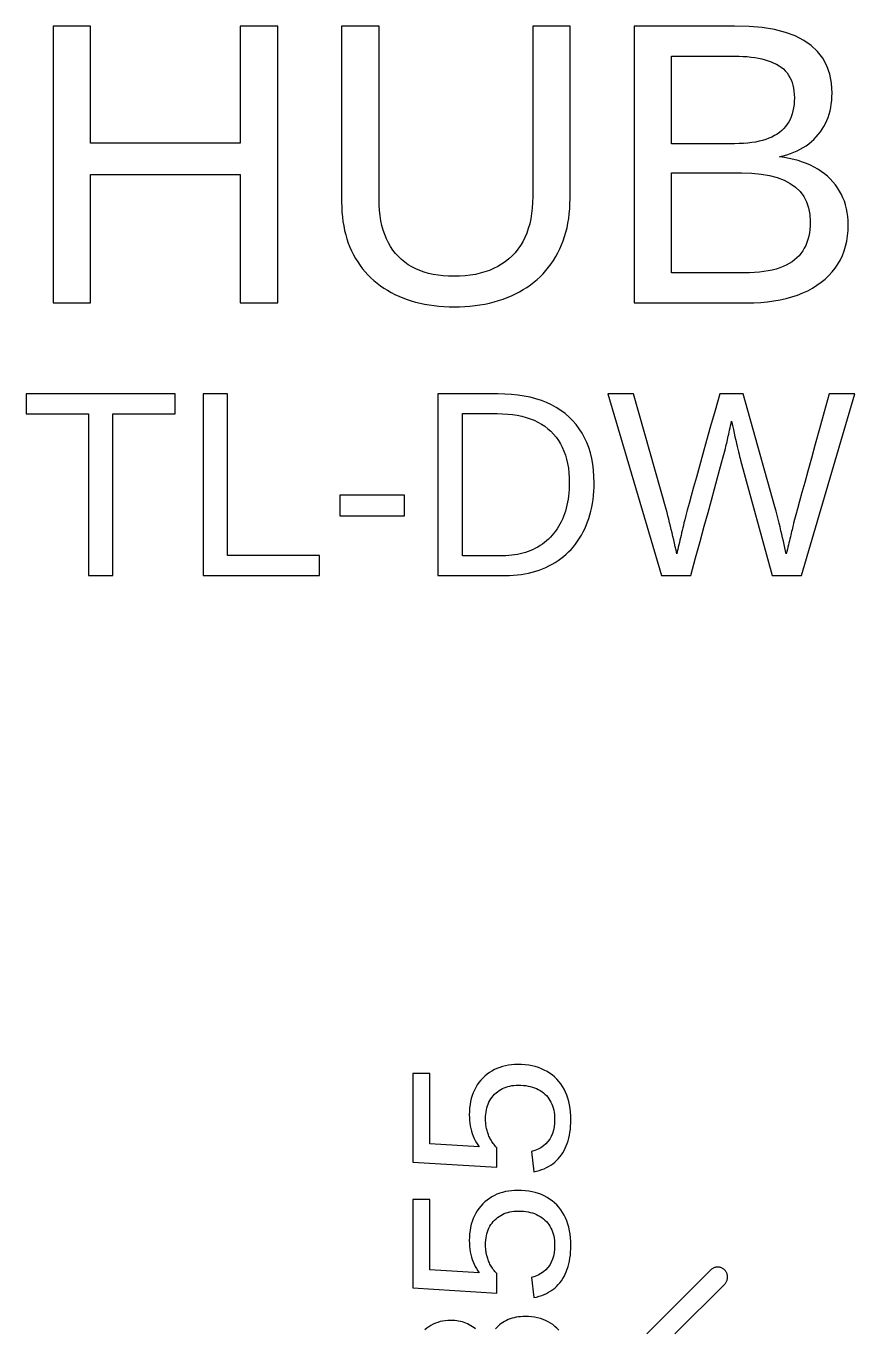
# Model space of a CAD drawing. Extents: x -27 to 133, y -77 to 15.
# Drawn here: x -13.93 to -4.78, y 0.13 to 14.53 of the extents above; entities that cross this region are included whole.
import ezdxf

# ---------------------------------------------------------------- set-up
doc = ezdxf.new("R2010")
doc.units = 0
doc.layers.get('0').update_dxf_attribs({"linetype": 'CONTINUOUS'})

msp = doc.modelspace()

# ---------------------------------------------------------------- linework, layer by layer
for points in [[(-13.221, 12.8872), (-11.5674, 12.8872), (-11.5674, 11.4701), (-11.153, 11.4701), (-11.153, 14.5277), (-11.5674, 14.5277), (-11.5674, 13.2344), (-13.221, 13.2344), (-13.221, 14.5277), (-13.6354, 14.5277), (-13.6354, 11.4701), (-13.221, 11.4701)], [(-9.14461, 11.4276), (-9.08635, 11.4301), (-9.02931, 11.4343), (-8.97349, 11.4402), (-8.91889, 11.4478), (-8.86551, 11.457), (-8.81334, 11.468), (-8.7624, 11.4806), (-8.71268, 11.4949), (-8.66417, 11.5108), (-8.61689, 11.5285), (-8.57083, 11.5478), (-8.52598, 11.5689), (-8.48252, 11.5915), (-8.44059, 11.6156), (-8.4002, 11.6412), (-8.36136, 11.6684), (-8.32406, 11.697), (-8.28829, 11.7271), (-8.25407, 11.7587), (-8.2214, 11.7919), (-8.19026, 11.8265), (-8.16066, 11.8627), (-8.13261, 11.9003), (-8.10609, 11.9394), (-8.08112, 11.9801), (-8.05785, 12.0221), (-8.03644, 12.0653), (-8.01689, 12.1097), (-7.99921, 12.1553), (-7.98338, 12.2022), (-7.96942, 12.2502), (-7.95732, 12.2995), (-7.94708, 12.3499), (-7.9387, 12.4016), (-7.93219, 12.4544), (-7.92753, 12.5085), (-7.92474, 12.5638), (-7.92381, 12.6203), (-7.92381, 14.5277), (-8.3361, 14.5277), (-8.3361, 12.6441), (-8.33745, 12.5789), (-8.34151, 12.5162), (-8.34829, 12.4559), (-8.35777, 12.398), (-8.36996, 12.3426), (-8.38486, 12.2897), (-8.40247, 12.2392), (-8.42279, 12.1911), (-8.44582, 12.1455), (-8.47156, 12.1024), (-8.5, 12.0617), (-8.53116, 12.0235), (-8.56502, 11.9877), (-8.60133, 11.9545), (-8.6398, 11.9239), (-8.68045, 11.896), (-8.72327, 11.8707), (-8.76825, 11.8482), (-8.81541, 11.8282), (-8.86473, 11.8109), (-8.91623, 11.7963), (-8.9699, 11.7844), (-9.02574, 11.7751), (-9.08374, 11.7684), (-9.14392, 11.7644), (-9.20627, 11.7631), (-9.26692, 11.7644), (-9.32532, 11.7682), (-9.3815, 11.7747), (-9.43544, 11.7836), (-9.48715, 11.7952), (-9.53662, 11.8093), (-9.58386, 11.826), (-9.62887, 11.8453), (-9.67164, 11.8671), (-9.71217, 11.8915), (-9.75048, 11.9185), (-9.78655, 11.948), (-9.82038, 11.9801), (-9.85184, 12.0147), (-9.88078, 12.0516), (-9.9072, 12.091), (-9.93111, 12.1327), (-9.9525, 12.1769), (-9.97137, 12.2234), (-9.98773, 12.2723), (-10.0016, 12.3236), (-10.0129, 12.3773), (-10.0217, 12.4334), (-10.028, 12.4918), (-10.0318, 12.5527), (-10.033, 12.6159), (-10.033, 14.5277), (-10.4475, 14.5277), (-10.4475, 12.5812), (-10.4466, 12.5264), (-10.4439, 12.4727), (-10.4393, 12.4202), (-10.4329, 12.369), (-10.4247, 12.3189), (-10.4147, 12.2699), (-10.4028, 12.2222), (-10.3892, 12.1756), (-10.3737, 12.1302), (-10.3563, 12.0861), (-10.3372, 12.043), (-10.3162, 12.0012), (-10.2934, 11.9605), (-10.269, 11.9212), (-10.2431, 11.8834), (-10.2156, 11.847), (-10.1867, 11.812), (-10.1563, 11.7785), (-10.1244, 11.7465), (-10.091, 11.716), (-10.0562, 11.6869), (-10.0198, 11.6593), (-9.98194, 11.6331), (-9.9426, 11.6084), (-9.90177, 11.5852), (-9.85946, 11.5635), (-9.81582, 11.5432), (-9.77106, 11.5246), (-9.72517, 11.5076), (-9.67815, 11.4923), (-9.63, 11.4785), (-9.58071, 11.4664), (-9.5303, 11.4559), (-9.47876, 11.447), (-9.42609, 11.4397), (-9.37228, 11.434), (-9.31735, 11.43), (-9.26129, 11.4276), (-9.2041, 11.4268)], [(-5.89486, 11.4715), (-5.81752, 11.4755), (-5.74292, 11.4822), (-5.67108, 11.4916), (-5.60199, 11.5037), (-5.53564, 11.5184), (-5.47204, 11.5359), (-5.41119, 11.556), (-5.35309, 11.5788), (-5.29773, 11.6043), (-5.24513, 11.6325), (-5.19527, 11.6634), (-5.14816, 11.6969), (-5.10418, 11.7329), (-5.06373, 11.771), (-5.02679, 11.8112), (-4.99336, 11.8536), (-4.96346, 11.8981), (-4.93707, 11.9448), (-4.91421, 11.9937), (-4.89486, 12.0446), (-4.87902, 12.0977), (-4.86671, 12.153), (-4.85792, 12.2104), (-4.85264, 12.27), (-4.85088, 12.3316), (-4.85205, 12.3781), (-4.85555, 12.4233), (-4.8614, 12.4673), (-4.86958, 12.51), (-4.88009, 12.5514), (-4.89295, 12.5916), (-4.90814, 12.6306), (-4.92566, 12.6683), (-4.94553, 12.7048), (-4.96773, 12.7401), (-4.99227, 12.7741), (-5.01914, 12.8068), (-5.04835, 12.8383), (-5.07972, 12.8683), (-5.11307, 12.8963), (-5.14839, 12.9226), (-5.18569, 12.9469), (-5.22497, 12.9694), (-5.26622, 12.9901), (-5.30946, 13.0089), (-5.35466, 13.0258), (-5.40185, 13.0408), (-5.45101, 13.054), (-5.50215, 13.0654), (-5.55527, 13.0749), (-5.61037, 13.0825), (-5.56838, 13.0929), (-5.52788, 13.1047), (-5.48887, 13.118), (-5.45135, 13.1327), (-5.41532, 13.1488), (-5.38078, 13.1664), (-5.34773, 13.1855), (-5.31617, 13.2059), (-5.2861, 13.2278), (-5.25752, 13.2512), (-5.23042, 13.2759), (-5.20482, 13.3022), (-5.1807, 13.3298), (-5.15823, 13.3587), (-5.13756, 13.3886), (-5.11868, 13.4196), (-5.10161, 13.4515), (-5.08633, 13.4845), (-5.07284, 13.5186), (-5.06116, 13.5536), (-5.05127, 13.5897), (-5.04318, 13.6268), (-5.03689, 13.665), (-5.0324, 13.7041), (-5.0297, 13.7443), (-5.0288, 13.7855), (-5.03517, 13.8953), (-5.05428, 13.9963), (-5.08612, 14.0885), (-5.1307, 14.172), (-5.18802, 14.2466), (-5.25808, 14.3125), (-5.34087, 14.3696), (-5.4364, 14.4179), (-5.54467, 14.4574), (-5.66568, 14.4882), (-5.79942, 14.5101), (-5.9459, 14.5233), (-6.10512, 14.5277), (-7.21616, 14.5277), (-7.21616, 11.4701), (-5.97494, 11.4701)], [(-6.8017, 14.1957), (-6.10512, 14.1957), (-6.05661, 14.1951), (-6.0099, 14.1932), (-5.96499, 14.19), (-5.92187, 14.1856), (-5.88055, 14.1799), (-5.84103, 14.173), (-5.80331, 14.1648), (-5.76738, 14.1554), (-5.73325, 14.1447), (-5.70092, 14.1328), (-5.67039, 14.1195), (-5.64166, 14.1051), (-5.61472, 14.0893), (-5.58968, 14.0721), (-5.56664, 14.0533), (-5.54561, 14.0328), (-5.52657, 14.0106), (-5.50955, 13.9867), (-5.49452, 13.9611), (-5.4815, 13.9339), (-5.47048, 13.9051), (-5.46147, 13.8745), (-5.45445, 13.8423), (-5.44945, 13.8084), (-5.44644, 13.7728), (-5.44544, 13.7356), (-5.44641, 13.6967), (-5.44932, 13.6593), (-5.45417, 13.6235), (-5.46095, 13.5893), (-5.46968, 13.5567), (-5.48034, 13.5257), (-5.49294, 13.4962), (-5.50749, 13.4683), (-5.52397, 13.442), (-5.54239, 13.4173), (-5.56275, 13.3942), (-5.58504, 13.3726), (-5.60928, 13.3526), (-5.63548, 13.3342), (-5.66367, 13.3172), (-5.69385, 13.3017), (-5.72603, 13.2876), (-5.76019, 13.2751), (-5.79634, 13.264), (-5.83448, 13.2544), (-5.87461, 13.2463), (-5.91673, 13.2397), (-5.96084, 13.2345), (-6.00695, 13.2308), (-6.05504, 13.2286), (-6.10512, 13.2278), (-6.8017, 13.2278)], [(-6.8017, 12.9045), (-6.02918, 12.9045), (-5.91683, 12.9013), (-5.81347, 12.8917), (-5.7191, 12.8757), (-5.63371, 12.8534), (-5.55731, 12.8246), (-5.4899, 12.7894), (-5.43148, 12.7479), (-5.38205, 12.6999), (-5.3416, 12.6455), (-5.31014, 12.5848), (-5.28767, 12.5177), (-5.27419, 12.4441), (-5.2697, 12.3642), (-5.27072, 12.3219), (-5.2738, 12.2813), (-5.27894, 12.2424), (-5.28613, 12.2051), (-5.29538, 12.1694), (-5.30668, 12.1354), (-5.32003, 12.103), (-5.33544, 12.0722), (-5.3529, 12.0432), (-5.37242, 12.0157), (-5.39399, 11.9899), (-5.41762, 11.9657), (-5.4433, 11.9432), (-5.47122, 11.9223), (-5.50159, 11.9031), (-5.5344, 11.8856), (-5.56964, 11.8698), (-5.60733, 11.8556), (-5.64745, 11.843), (-5.69002, 11.8322), (-5.73502, 11.823), (-5.78247, 11.8155), (-5.83235, 11.8097), (-5.88467, 11.8055), (-5.93944, 11.803), (-5.99664, 11.8021), (-6.8017, 11.8021)], [(-12.9747, 10.2421), (-12.2854, 10.2421), (-12.2854, 10.4642), (-13.9345, 10.4642), (-13.9345, 10.2421), (-13.2452, 10.2421), (-13.2452, 8.45773), (-12.9747, 8.45773)], [(-10.6932, 8.67989), (-11.7071, 8.67989), (-11.7071, 10.4642), (-11.9791, 10.4642), (-11.9791, 8.45773), (-10.6932, 8.45773)], [(-8.59099, 8.45846), (-8.54751, 8.46066), (-8.50484, 8.46433), (-8.46298, 8.46946), (-8.42193, 8.47605), (-8.38169, 8.48412), (-8.34225, 8.49365), (-8.30363, 8.50464), (-8.26581, 8.5171), (-8.2288, 8.53103), (-8.1926, 8.54642), (-8.15721, 8.56328), (-8.12263, 8.58161), (-8.08905, 8.60131), (-8.05666, 8.62231), (-8.02547, 8.64459), (-7.99548, 8.66817), (-7.96669, 8.69303), (-7.93909, 8.71918), (-7.91269, 8.74662), (-7.88749, 8.77535), (-7.86348, 8.80537), (-7.84067, 8.83668), (-7.81906, 8.86927), (-7.79864, 8.90316), (-7.77942, 8.93833), (-7.76152, 8.97462), (-7.74504, 9.01182), (-7.73, 9.04993), (-7.71639, 9.08897), (-7.70422, 9.12893), (-7.69347, 9.1698), (-7.68416, 9.21159), (-7.67628, 9.2543), (-7.66984, 9.29793), (-7.66482, 9.34248), (-7.66124, 9.38794), (-7.65909, 9.43432), (-7.65838, 9.48162), (-7.66002, 9.55287), (-7.66493, 9.62155), (-7.67313, 9.68769), (-7.6846, 9.75127), (-7.69935, 9.8123), (-7.71738, 9.87077), (-7.73869, 9.92669), (-7.76327, 9.98006), (-7.79114, 10.0309), (-7.82228, 10.0791), (-7.8567, 10.1248), (-7.89439, 10.168), (-7.93537, 10.2086), (-7.97936, 10.2464), (-8.0261, 10.2812), (-8.0756, 10.313), (-8.12786, 10.3417), (-8.18287, 10.3674), (-8.24063, 10.3901), (-8.30115, 10.4098), (-8.36443, 10.4264), (-8.43047, 10.44), (-8.49925, 10.4506), (-8.5708, 10.4582), (-8.6451, 10.4627), (-8.72215, 10.4642), (-9.38575, 10.4642), (-9.38575, 8.45773), (-8.63528, 8.45773)], [(-6.53632, 8.65304), (-6.48645, 8.83409), (-6.44057, 9.00088), (-6.39868, 9.15341), (-6.36079, 9.29169), (-6.32689, 9.41571), (-6.29699, 9.52547), (-6.27108, 9.62098), (-6.24916, 9.70222), (-6.23124, 9.76921), (-6.21731, 9.82195), (-6.20738, 9.86042), (-6.20144, 9.88464), (-6.19743, 9.90205), (-6.19328, 9.9201), (-6.189, 9.93879), (-6.18458, 9.95812), (-6.18003, 9.97809), (-6.17535, 9.9987), (-6.17053, 10.02), (-6.16557, 10.0418), (-6.16048, 10.0644), (-6.15526, 10.0876), (-6.1499, 10.1114), (-6.1444, 10.1358), (-6.13878, 10.1609), (-6.12888, 10.1145), (-6.11936, 10.0703), (-6.11021, 10.0284), (-6.10142, 9.98867), (-6.09301, 9.95121), (-6.08497, 9.916), (-6.07731, 9.88302), (-6.07001, 9.85229), (-6.06308, 9.8238), (-6.05653, 9.79755), (-6.05034, 9.77355), (-6.04453, 9.75178), (-6.03909, 9.73226), (-5.69162, 8.45773), (-5.36692, 8.45773), (-4.77594, 10.4642), (-5.05933, 10.4642), (-5.11509, 10.2643), (-5.16668, 10.0792), (-5.21411, 9.90871), (-5.25738, 9.75297), (-5.29649, 9.61196), (-5.33143, 9.48567), (-5.36221, 9.3741), (-5.38883, 9.27725), (-5.41129, 9.19512), (-5.42958, 9.12771), (-5.44371, 9.07502), (-5.45368, 9.03705), (-5.45949, 9.01381), (-5.4633, 8.99757), (-5.46728, 8.98061), (-5.47142, 8.96294), (-5.47574, 8.94455), (-5.48022, 8.92544), (-5.48487, 8.90562), (-5.48969, 8.88508), (-5.49468, 8.86383), (-5.49984, 8.84186), (-5.50516, 8.81917), (-5.51066, 8.79577), (-5.51632, 8.77165), (-5.52215, 8.74681), (-5.53496, 8.69698), (-5.54218, 8.73018), (-5.54979, 8.76449), (-5.55782, 8.79992), (-5.56624, 8.83645), (-5.57507, 8.8741), (-5.58431, 8.91286), (-5.59395, 8.95273), (-5.604, 8.99372), (-5.61445, 9.03582), (-5.6253, 9.07902), (-5.63656, 9.12335), (-5.64822, 9.16878), (-5.66029, 9.21532), (-6.00919, 10.4642), (-6.26977, 10.4642), (-6.32186, 10.2797), (-6.37034, 10.1076), (-6.41519, 9.94796), (-6.45644, 9.80084), (-6.49407, 9.66621), (-6.52808, 9.54407), (-6.55848, 9.43441), (-6.58526, 9.33725), (-6.60843, 9.25257), (-6.62798, 9.18038), (-6.64392, 9.12068), (-6.65624, 9.07346), (-6.66495, 9.03874), (-6.67179, 9.01042), (-6.6785, 8.98245), (-6.68509, 8.95481), (-6.69155, 8.92751), (-6.69788, 8.90055), (-6.70409, 8.87393), (-6.71017, 8.84764), (-6.71612, 8.82168), (-6.72195, 8.79607), (-6.72765, 8.77079), (-6.73322, 8.74585), (-6.73867, 8.72125), (-6.744, 8.69698), (-6.75238, 8.73589), (-6.76088, 8.77464), (-6.7695, 8.81321), (-6.77824, 8.85162), (-6.7871, 8.88985), (-6.79607, 8.92792), (-6.80516, 8.96583), (-6.81437, 9.00356), (-6.8237, 9.04113), (-6.83314, 9.07852), (-6.84271, 9.11575), (-6.85239, 9.15281), (-6.86218, 9.1897), (-7.22248, 10.4642), (-7.50588, 10.4642), (-6.91487, 8.45773), (-6.59019, 8.45773)], [(-9.11376, 10.2464), (-8.72784, 10.2464), (-8.66934, 10.2452), (-8.61299, 10.2417), (-8.55882, 10.2359), (-8.5068, 10.2278), (-8.45696, 10.2174), (-8.40928, 10.2046), (-8.36376, 10.1896), (-8.32041, 10.1722), (-8.27923, 10.1525), (-8.24021, 10.1305), (-8.20336, 10.1062), (-8.16867, 10.0795), (-8.13615, 10.0505), (-8.10592, 10.0194), (-8.07811, 9.98609), (-8.05272, 9.95072), (-8.02974, 9.91326), (-8.00919, 9.87369), (-7.99105, 9.83203), (-7.97533, 9.78826), (-7.96203, 9.7424), (-7.95114, 9.69444), (-7.94268, 9.64439), (-7.93663, 9.59223), (-7.93301, 9.53798), (-7.9318, 9.48162), (-7.93233, 9.44389), (-7.93392, 9.40694), (-7.93658, 9.37075), (-7.94029, 9.33535), (-7.94507, 9.30071), (-7.95091, 9.26686), (-7.95781, 9.23378), (-7.96577, 9.20147), (-7.9748, 9.16994), (-7.98488, 9.13918), (-7.99603, 9.1092), (-8.00824, 9.08), (-8.02151, 9.05157), (-8.03577, 9.02403), (-8.05095, 8.9975), (-8.06705, 8.97199), (-8.08407, 8.94748), (-8.102, 8.92399), (-8.12085, 8.90151), (-8.14063, 8.88003), (-8.16132, 8.85957), (-8.18293, 8.84012), (-8.20546, 8.82168), (-8.2289, 8.80426), (-8.25327, 8.78784), (-8.27855, 8.77243), (-8.30461, 8.75811), (-8.3313, 8.74493), (-8.35862, 8.7329), (-8.38658, 8.72201), (-8.41516, 8.71227), (-8.44438, 8.70368), (-8.47423, 8.69623), (-8.50472, 8.68993), (-8.53583, 8.68477), (-8.56758, 8.68076), (-8.59996, 8.67789), (-8.63297, 8.67618), (-8.66661, 8.6756), (-9.11376, 8.6756)], [(-9.75466, 9.34634), (-10.4667, 9.34634), (-10.4667, 9.11849), (-9.75466, 9.11849)], [(-8.2939, 1.87687), (-8.26496, 1.88481), (-8.23713, 1.89403), (-8.21042, 1.90454), (-8.18481, 1.91633), (-8.16032, 1.92941), (-8.13694, 1.94378), (-8.11468, 1.95943), (-8.09352, 1.97637), (-8.07348, 1.99459), (-8.05455, 2.0141), (-8.03673, 2.03489), (-8.02002, 2.05697), (-8.0045, 2.08024), (-7.99021, 2.10461), (-7.97716, 2.13007), (-7.96536, 2.15664), (-7.9548, 2.1843), (-7.94548, 2.21306), (-7.93741, 2.24292), (-7.93058, 2.27387), (-7.92499, 2.30593), (-7.92064, 2.33908), (-7.91753, 2.37333), (-7.91567, 2.40868), (-7.91505, 2.44512), (-7.91597, 2.48851), (-7.91875, 2.53042), (-7.92337, 2.57085), (-7.92984, 2.6098), (-7.93816, 2.64726), (-7.94833, 2.68325), (-7.96035, 2.71776), (-7.97422, 2.75078), (-7.98993, 2.78233), (-8.0075, 2.81239), (-8.02691, 2.84097), (-8.04818, 2.86808), (-8.07129, 2.8937), (-8.09601, 2.91763), (-8.12211, 2.93964), (-8.14957, 2.95974), (-8.17841, 2.97792), (-8.20863, 2.99419), (-8.24021, 3.00855), (-8.27317, 3.02099), (-8.3075, 3.03152), (-8.3432, 3.04013), (-8.38027, 3.04683), (-8.41872, 3.05162), (-8.45853, 3.05449), (-8.49972, 3.05545), (-8.536, 3.05455), (-8.5712, 3.05188), (-8.60533, 3.04742), (-8.6384, 3.04117), (-8.67039, 3.03315), (-8.70132, 3.02333), (-8.73118, 3.01174), (-8.75997, 2.99836), (-8.78769, 2.98319), (-8.81434, 2.96625), (-8.83992, 2.94751), (-8.86443, 2.927), (-8.88788, 2.9047), (-8.9099, 2.88089), (-8.93017, 2.85587), (-8.94868, 2.82963), (-8.96542, 2.80216), (-8.9804, 2.77348), (-8.99361, 2.74357), (-9.00507, 2.71245), (-9.01476, 2.6801), (-9.02269, 2.64653), (-9.02886, 2.61174), (-9.03327, 2.57574), (-9.03591, 2.53851), (-9.03679, 2.50006), (-9.03614, 2.46779), (-9.03419, 2.43635), (-9.03094, 2.40574), (-9.02639, 2.37595), (-9.02054, 2.34697), (-9.01339, 2.31883), (-9.00494, 2.2915), (-8.99519, 2.265), (-8.98414, 2.23933), (-8.97179, 2.21447), (-8.95814, 2.19044), (-8.94319, 2.16723), (-8.92694, 2.14485), (-9.47257, 2.1778), (-9.47257, 2.95535), (-9.65932, 2.95535), (-9.65932, 1.97762), (-8.73408, 1.92026), (-8.73408, 2.13509), (-8.74418, 2.14692), (-8.75382, 2.15875), (-8.76299, 2.17058), (-8.7717, 2.18241), (-8.77995, 2.19424), (-8.78774, 2.20607), (-8.79506, 2.2179), (-8.80192, 2.22973), (-8.80832, 2.24156), (-8.81425, 2.25339), (-8.81973, 2.26522), (-8.82474, 2.27705), (-8.82929, 2.28888), (-8.83344, 2.30079), (-8.83726, 2.31284), (-8.84075, 2.32503), (-8.84391, 2.33737), (-8.84673, 2.34985), (-8.84922, 2.36247), (-8.85138, 2.37524), (-8.85321, 2.38816), (-8.85471, 2.40122), (-8.85587, 2.41442), (-8.8567, 2.42777), (-8.8572, 2.44126), (-8.85737, 2.45489), (-8.85677, 2.48077), (-8.855, 2.50582), (-8.85204, 2.53003), (-8.84789, 2.55341), (-8.84256, 2.57597), (-8.83604, 2.59769), (-8.82834, 2.61858), (-8.81946, 2.63864), (-8.80939, 2.65787), (-8.79814, 2.67627), (-8.7857, 2.69384), (-8.77208, 2.71057), (-8.75727, 2.72648), (-8.7415, 2.74138), (-8.725, 2.75508), (-8.70776, 2.7676), (-8.68979, 2.77892), (-8.67107, 2.78905), (-8.65162, 2.79799), (-8.63144, 2.80574), (-8.61051, 2.81229), (-8.58885, 2.81765), (-8.56646, 2.82183), (-8.54332, 2.82481), (-8.51945, 2.82659), (-8.49485, 2.82719), (-8.46659, 2.8266), (-8.43927, 2.82482), (-8.4129, 2.82186), (-8.38748, 2.81771), (-8.36301, 2.81238), (-8.33948, 2.80587), (-8.31689, 2.79817), (-8.29526, 2.78928), (-8.27457, 2.77921), (-8.25482, 2.76796), (-8.23602, 2.75552), (-8.21817, 2.7419), (-8.20127, 2.72709), (-8.18547, 2.71124), (-8.17093, 2.69447), (-8.15766, 2.6768), (-8.14566, 2.65821), (-8.13491, 2.63872), (-8.12544, 2.61832), (-8.11722, 2.597), (-8.11027, 2.57478), (-8.10458, 2.55165), (-8.10016, 2.5276), (-8.097, 2.50265), (-8.0951, 2.47679), (-8.09447, 2.45002), (-8.09598, 2.40699), (-8.10051, 2.36655), (-8.10806, 2.3287), (-8.11862, 2.29343), (-8.13221, 2.26075), (-8.14882, 2.23065), (-8.16844, 2.20314), (-8.19108, 2.17821), (-8.21675, 2.15587), (-8.24543, 2.13612), (-8.27713, 2.11895), (-8.31185, 2.10437), (-8.34959, 2.09237), (-8.32395, 1.87022)], [(-8.2939, 0.4865), (-8.26496, 0.49444), (-8.23713, 0.50366), (-8.21042, 0.51417), (-8.18481, 0.52596), (-8.16032, 0.53904), (-8.13694, 0.55341), (-8.11468, 0.56906), (-8.09352, 0.58599), (-8.07348, 0.60421), (-8.05455, 0.62372), (-8.03673, 0.64452), (-8.02002, 0.6666), (-8.0045, 0.68986), (-7.99021, 0.71423), (-7.97716, 0.7397), (-7.96536, 0.76626), (-7.9548, 0.79393), (-7.94548, 0.82269), (-7.93741, 0.85254), (-7.93058, 0.8835), (-7.92499, 0.91555), (-7.92064, 0.94871), (-7.91753, 0.98295), (-7.91567, 1.0183), (-7.91505, 1.05475), (-7.91597, 1.09814), (-7.91875, 1.14005), (-7.92337, 1.18048), (-7.92984, 1.21942), (-7.93816, 1.25689), (-7.94833, 1.29288), (-7.96035, 1.32738), (-7.97422, 1.36041), (-7.98993, 1.39195), (-8.0075, 1.42202), (-8.02691, 1.4506), (-8.04818, 1.4777), (-8.07129, 1.50333), (-8.09601, 1.52725), (-8.12211, 1.54927), (-8.14957, 1.56936), (-8.17841, 1.58755), (-8.20863, 1.60382), (-8.24021, 1.61818), (-8.27317, 1.63062), (-8.3075, 1.64115), (-8.3432, 1.64976), (-8.38027, 1.65646), (-8.41872, 1.66124), (-8.45853, 1.66412), (-8.49972, 1.66507), (-8.536, 1.66418), (-8.5712, 1.6615), (-8.60533, 1.65704), (-8.6384, 1.6508), (-8.67039, 1.64277), (-8.70132, 1.63296), (-8.73118, 1.62136), (-8.75997, 1.60798), (-8.78769, 1.59282), (-8.81434, 1.57587), (-8.83992, 1.55714), (-8.86443, 1.53662), (-8.88788, 1.51432), (-8.9099, 1.49052), (-8.93017, 1.4655), (-8.94868, 1.43925), (-8.96542, 1.41179), (-8.9804, 1.3831), (-8.99361, 1.3532), (-9.00507, 1.32207), (-9.01476, 1.28973), (-9.02269, 1.25616), (-9.02886, 1.22137), (-9.03327, 1.18536), (-9.03591, 1.14813), (-9.03679, 1.10968), (-9.03614, 1.07742), (-9.03419, 1.04598), (-9.03094, 1.01536), (-9.02639, 0.98557), (-9.02054, 0.9566), (-9.01339, 0.92845), (-9.00494, 0.90113), (-8.99519, 0.87463), (-8.98414, 0.84895), (-8.97179, 0.8241), (-8.95814, 0.80007), (-8.94319, 0.77686), (-8.92694, 0.75447), (-9.47257, 0.78743), (-9.47257, 1.56498), (-9.65932, 1.56498), (-9.65932, 0.58725), (-8.73408, 0.52989), (-8.73408, 0.74472), (-8.74418, 0.75655), (-8.75382, 0.76838), (-8.76299, 0.78021), (-8.7717, 0.79204), (-8.77995, 0.80387), (-8.78774, 0.8157), (-8.79506, 0.82753), (-8.80192, 0.83936), (-8.80832, 0.85119), (-8.81425, 0.86302), (-8.81973, 0.87485), (-8.82474, 0.88668), (-8.82929, 0.89851), (-8.83344, 0.91041), (-8.83726, 0.92246), (-8.84075, 0.93466), (-8.84391, 0.94699), (-8.84673, 0.95947), (-8.84922, 0.9721), (-8.85138, 0.98487), (-8.85321, 0.99779), (-8.85471, 1.01084), (-8.85587, 1.02405), (-8.8567, 1.03739), (-8.8572, 1.05089), (-8.85737, 1.06452), (-8.85677, 1.0904), (-8.855, 1.11544), (-8.85204, 1.13966), (-8.84789, 1.16304), (-8.84256, 1.18559), (-8.83604, 1.20731), (-8.82834, 1.2282), (-8.81946, 1.24826), (-8.80939, 1.26749), (-8.79814, 1.28589), (-8.7857, 1.30346), (-8.77208, 1.3202), (-8.75727, 1.3361), (-8.7415, 1.351), (-8.725, 1.36471), (-8.70776, 1.37722), (-8.68979, 1.38855), (-8.67107, 1.39868), (-8.65162, 1.40762), (-8.63144, 1.41536), (-8.61051, 1.42192), (-8.58885, 1.42728), (-8.56646, 1.43145), (-8.54332, 1.43443), (-8.51945, 1.43622), (-8.49485, 1.43682), (-8.46659, 1.43622), (-8.43927, 1.43445), (-8.4129, 1.43148), (-8.38748, 1.42734), (-8.36301, 1.42201), (-8.33948, 1.41549), (-8.31689, 1.40779), (-8.29526, 1.39891), (-8.27457, 1.38884), (-8.25482, 1.37759), (-8.23602, 1.36515), (-8.21817, 1.35152), (-8.20127, 1.33672), (-8.18547, 1.32086), (-8.17093, 1.3041), (-8.15766, 1.28642), (-8.14566, 1.26784), (-8.13491, 1.24835), (-8.12544, 1.22794), (-8.11722, 1.20663), (-8.11027, 1.18441), (-8.10458, 1.16127), (-8.10016, 1.13723), (-8.097, 1.11228), (-8.0951, 1.08642), (-8.09447, 1.05964), (-8.09598, 1.01662), (-8.10051, 0.97618), (-8.10806, 0.93832), (-8.11862, 0.90305), (-8.13221, 0.87037), (-8.14882, 0.84027), (-8.16844, 0.81276), (-8.19108, 0.78784), (-8.21675, 0.7655), (-8.24543, 0.74575), (-8.27713, 0.72858), (-8.31185, 0.714), (-8.34959, 0.702), (-8.32395, 0.47985)]]:
    msp.add_lwpolyline(points, close=True)
for points in [[(-6.76444, 0.08), (-6.21511, 0.62933), (-6.21019, 0.63458), (-6.20562, 0.64014), (-6.20143, 0.64599), (-6.19763, 0.65211), (-6.19424, 0.65846), (-6.19127, 0.66501), (-6.18873, 0.67175), (-6.18664, 0.67864), (-6.18501, 0.68565), (-6.18383, 0.69275), (-6.18313, 0.69991), (-6.18289, 0.70711), (-6.18313, 0.7143), (-6.18383, 0.72147), (-6.18501, 0.72857), (-6.18664, 0.73558), (-6.18873, 0.74247), (-6.19127, 0.7492), (-6.19424, 0.75576), (-6.19763, 0.76211), (-6.20143, 0.76822), (-6.20562, 0.77407), (-6.21019, 0.77963), (-6.21511, 0.78489), (-6.22037, 0.78981), (-6.22593, 0.79438), (-6.23178, 0.79857), (-6.23789, 0.80237), (-6.24424, 0.80576), (-6.2508, 0.80873), (-6.25753, 0.81127), (-6.26442, 0.81336), (-6.27143, 0.81499), (-6.27854, 0.81617), (-6.2857, 0.81687), (-6.29289, 0.81711), (-6.30009, 0.81687), (-6.30725, 0.81617), (-6.31435, 0.81499), (-6.32136, 0.81336), (-6.32825, 0.81127), (-6.33499, 0.80873), (-6.34154, 0.80576), (-6.34789, 0.80237), (-6.35401, 0.79857), (-6.35986, 0.79438), (-6.36542, 0.78981), (-6.37067, 0.78489), (-7.07556, 0.08)], [(-8.96789, 0.13359), (-8.9843, 0.14652), (-9.00143, 0.15862), (-9.019, 0.16975), (-9.03703, 0.17991), (-9.0555, 0.18911), (-9.07441, 0.19734), (-9.09378, 0.2046), (-9.11359, 0.21089), (-9.13385, 0.21621), (-9.15456, 0.22057), (-9.17571, 0.22396), (-9.19732, 0.22638), (-9.21937, 0.22783), (-9.24186, 0.22831), (-9.27273, 0.22744), (-9.30259, 0.22483), (-9.33146, 0.22048), (-9.35933, 0.21439), (-9.38621, 0.20655), (-9.41209, 0.19698), (-9.43697, 0.18566), (-9.46085, 0.17261), (-9.48374, 0.15781), (-9.50563, 0.14127), (-9.52653, 0.123)], [(-8.04809, 0.11966), (-8.06918, 0.14206), (-8.09151, 0.16265), (-8.11509, 0.18146), (-8.1399, 0.19848), (-8.16596, 0.21371), (-8.19326, 0.22714), (-8.22181, 0.23878), (-8.25159, 0.24864), (-8.28262, 0.2567), (-8.31489, 0.26297), (-8.34841, 0.26744), (-8.38316, 0.27013), (-8.41916, 0.27103), (-8.44492, 0.27048), (-8.47002, 0.26886), (-8.49444, 0.26615), (-8.51819, 0.26236), (-8.54127, 0.25748), (-8.56368, 0.25153), (-8.58542, 0.24448), (-8.60649, 0.23636), (-8.62688, 0.22715), (-8.6466, 0.21686), (-8.66565, 0.20548), (-8.68403, 0.19302), (-8.70174, 0.17948), (-8.7186, 0.16496), (-8.73444, 0.14958), (-8.74927, 0.13333)]]:
    msp.add_lwpolyline(points)

doc.saveas('drawing.dxf')
